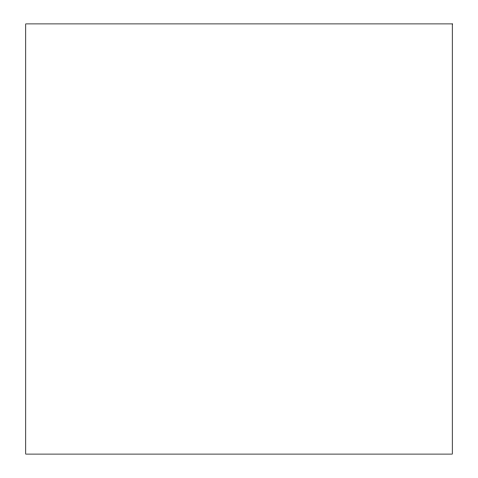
<?xml version="1.0" encoding="UTF-8"?>
<svg xmlns="http://www.w3.org/2000/svg" width="478" height="478" viewBox="0 0 478 478"><rect width="100%" height="100%" fill="white"/><g stroke="black" fill="none" stroke-linecap="round" stroke-linejoin="round"><path stroke-width="0.72" d="M452.26 23.9L25.74 23.9L25.74 454.1L452.26 454.1L452.26 23.9"/></g></svg>
